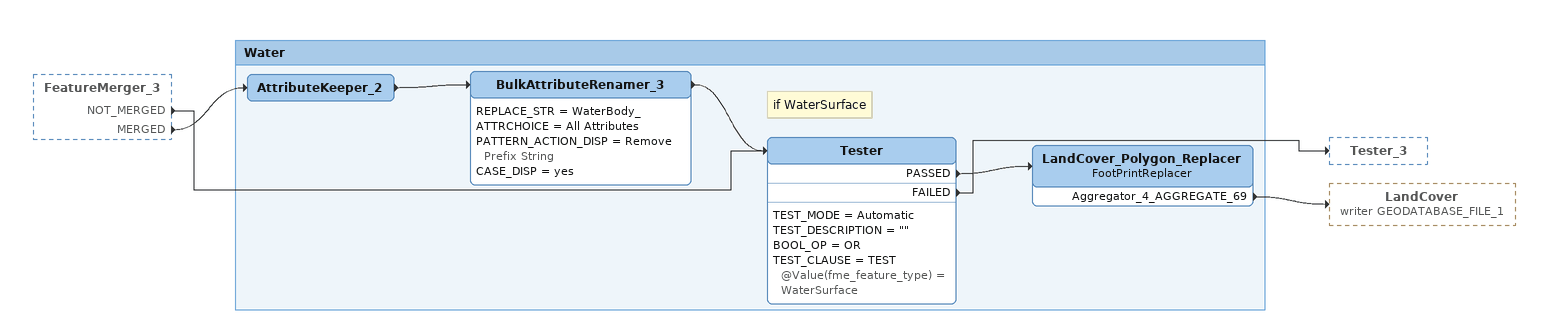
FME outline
FeatureMerger_3 [outside]
    NOT_MERGED -> Tester
    MERGED -> AttributeKeeper_2

Bookmark: Water
AttributeKeeper_2
    -> BulkAttributeRenamer_3
BulkAttributeRenamer_3
    REPLACE_STR = WaterBody_
    ATTRCHOICE = All Attributes
    PATTERN_ACTION_DISP = Remove Prefix String
    CASE_DISP = yes
    -> Tester
Note: if WaterSurface
Tester
    TEST_MODE = Automatic
    TEST_DESCRIPTION = ""
    BOOL_OP = OR
    TEST_CLAUSE = TEST @Value(fme_feature_type) = WaterSurface
    PASSED -> LandCover_Polygon_Replacer
    FAILED -> Tester_3
LandCover_Polygon_Replacer: FootPrintReplacer
    Aggregator_4_AGGREGATE_69 -> LandCover (writer GEODATABASE_FILE_1)
